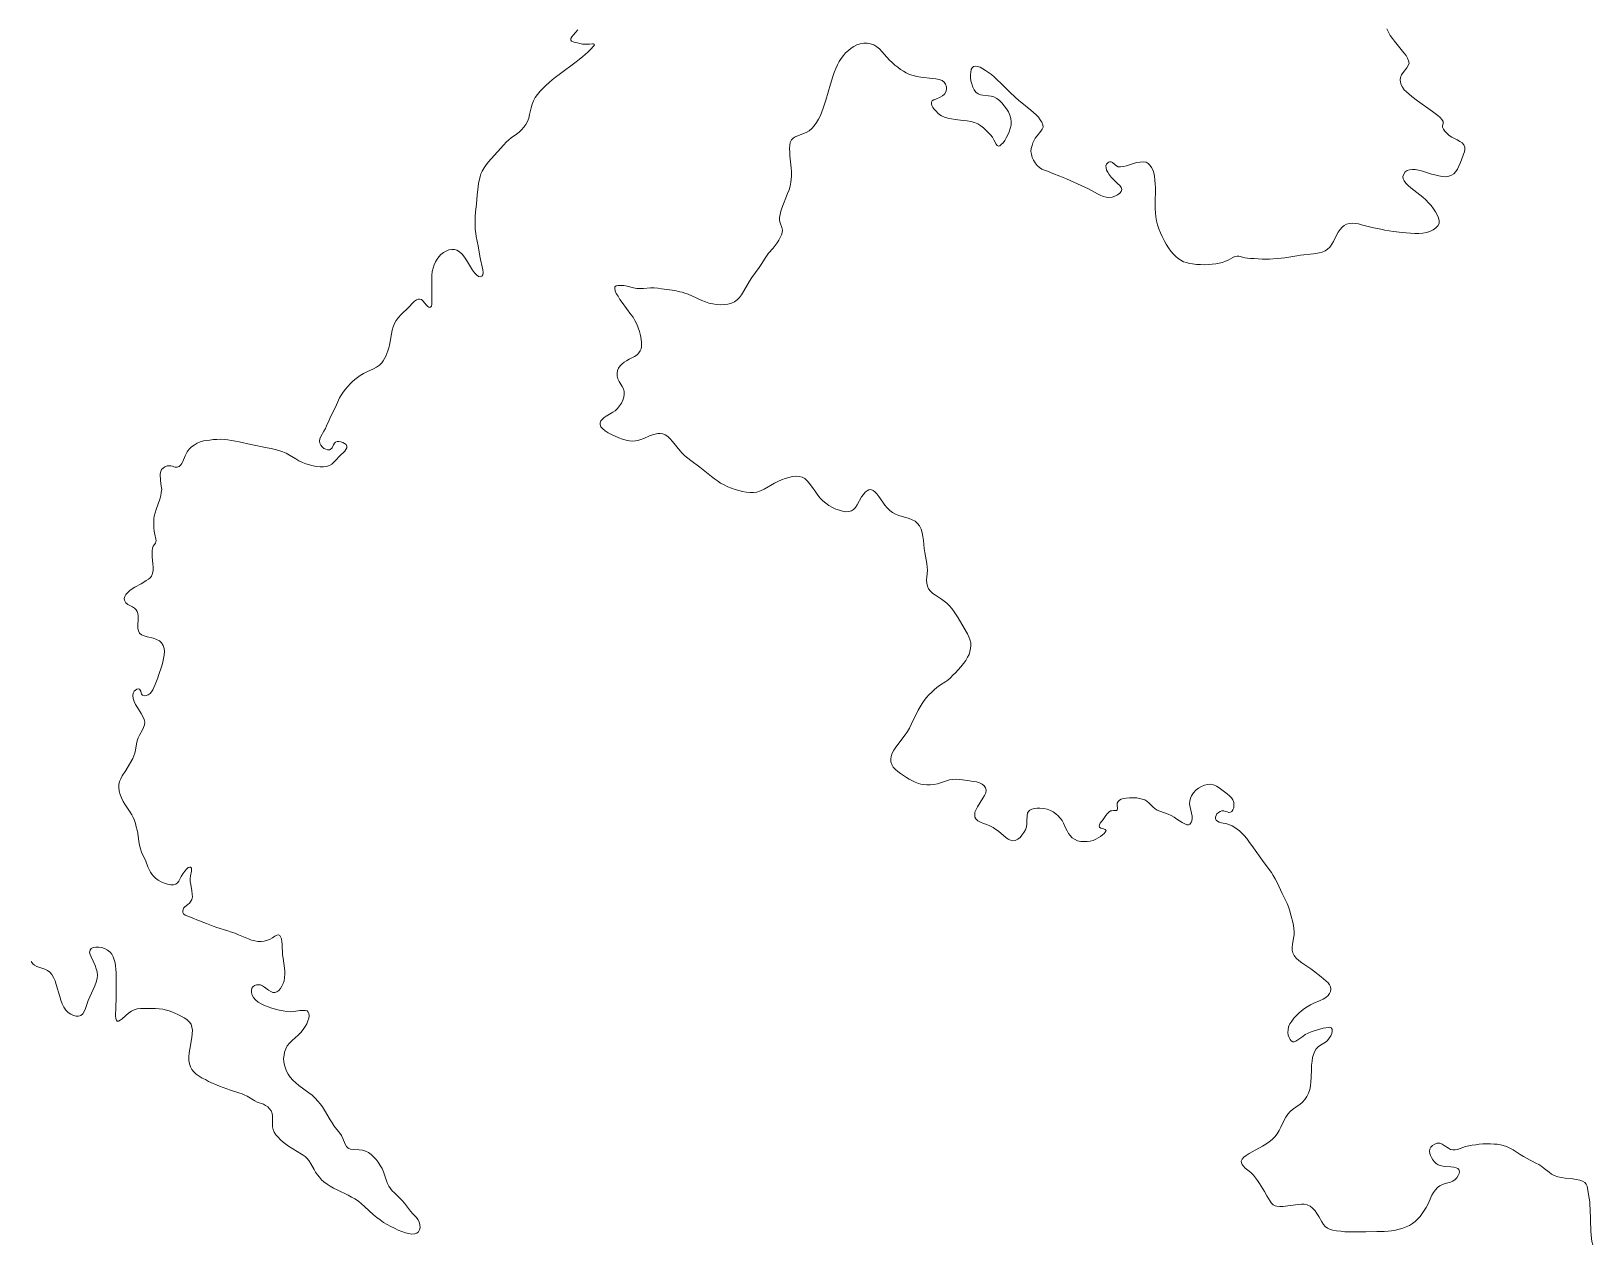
# Model space of a CAD drawing. Header units: metres. Extents: x 793723 to 812165, y 297650 to 314276.
# Drawn here: x 805301 to 806204, y 301695 to 302394 of the extents above; entities that cross this region are included whole.
import ezdxf

# ---------------------------------------------------------------- set-up
doc = ezdxf.new("R2010")
doc.units = ezdxf.units.M

msp = doc.modelspace()

# ---------------------------------------------------------------- linework, layer by layer
at = {"linetype": 'Continuous', "lineweight": 13}
for points in [[(805591.66, 302354.24), (805592.66, 302356.12), (805593.99, 302358.01), (805595.43, 302359.78), (805597.1, 302361.44), (805598.87, 302363.11), (805600.65, 302364.77), (805602.54, 302366.44), (805604.43, 302367.99), (805606.43, 302369.43), (805616.31, 302376.87), (805618.2, 302378.31), (805620.09, 302379.76), (805621.76, 302381.2), (805623.09, 302382.31), (805625.2, 302384.53), (805625.98, 302385.41), (805626.53, 302386.08), (805626.86, 302386.63), (805626.75, 302387.07), (805626.42, 302387.29), (805625.86, 302387.29), (805623.97, 302387.07), (805622.74, 302386.95), (805621.41, 302386.95), (805619.96, 302387.06), (805618.52, 302387.39), (805617.07, 302387.72), (805615.73, 302388.04), (805614.62, 302388.37), (805613.73, 302388.81), (805613.28, 302389.37), (805613.28, 302390.25), (805613.83, 302391.36), (805614.83, 302392.47), (805616.05, 302393.8), (805617.38, 302395.24)], [(806085.2, 302395.87), (806086.09, 302393.99), (806087.21, 302392.11), (806088.44, 302390.34), (806089.66, 302388.69), (806095.13, 302382.06), (806096.36, 302380.4), (806097.25, 302378.97), (806097.81, 302377.42), (806098.04, 302376.09), (806097.6, 302374.65), (806096.71, 302373.32), (806094.6, 302370.66), (806093.6, 302369.33), (806093.05, 302367.78), (806092.83, 302366.45), (806093.06, 302365.01), (806093.51, 302363.58), (806094.29, 302362.14), (806095.29, 302360.7), (806096.63, 302359.38), (806098.08, 302358.05), (806099.64, 302356.73), (806102.99, 302354.19), (806111.57, 302348.13), (806113.24, 302346.91), (806114.8, 302345.7), (806116.03, 302344.59), (806117.03, 302343.49), (806117.7, 302342.38), (806117.81, 302341.83), (806117.7, 302341.17)], [(805823.23, 302354.77), (805824.34, 302355.32), (805826.9, 302356.44), (805828.23, 302357.21), (805829.34, 302358.21), (805830.12, 302359.43), (805830.45, 302360.87), (805830.45, 302362.42), (805830, 302363.86), (805829.22, 302365.07), (805827.99, 302365.96), (805826.32, 302366.51), (805824.43, 302366.94), (805822.42, 302367.27), (805815.74, 302368.03), (805813.41, 302368.36), (805811.29, 302368.91), (805809.06, 302369.56), (805807.28, 302370.45), (805805.61, 302371.33), (805803.94, 302372.43), (805802.38, 302373.64), (805800.71, 302374.97), (805799.03, 302376.4), (805797.58, 302377.84), (805796.02, 302379.49), (805793.23, 302382.81), (805791.78, 302384.35), (805790.22, 302385.57), (805788.55, 302386.56), (805786.66, 302387.22), (805784.65, 302387.55), (805782.65, 302387.54), (805780.54, 302387.2), (805778.65, 302386.65), (805776.87, 302385.76), (805775.31, 302384.76), (805773.76, 302383.43)], [(805773.76, 302383.43), (805772.2, 302381.98), (805770.87, 302380.43), (805769.65, 302378.77), (805768.43, 302377), (805767.43, 302375), (805766.44, 302372.9), (805765.55, 302370.68), (805764.89, 302368.36), (805763.45, 302363.82), (805760.8, 302354.63), (805760.03, 302352.3), (805759.26, 302350.08), (805758.48, 302347.87), (805757.6, 302345.77), (805756.49, 302343.66), (805755.38, 302341.78), (805754.05, 302339.89), (805752.61, 302338.34), (805751.05, 302337.01), (805749.38, 302336.01), (805747.83, 302335.34), (805744.49, 302334.12), (805743.05, 302333.45), (805741.83, 302332.67), (805740.83, 302331.67), (805740.16, 302330.23), (805739.83, 302328.57), (805739.72, 302326.69), (805739.84, 302324.59), (805739.96, 302322.38), (805740.75, 302315.52), (805740.87, 302313.19), (805740.87, 302310.76), (805740.77, 302308.99), (805740.55, 302307.22), (805740.11, 302305), (805739.45, 302302.79)], [(805861.71, 302364.59), (805860.04, 302366.25), (805858.25, 302367.91), (805856.47, 302369.45), (805854.8, 302370.67), (805853.13, 302371.88), (805851.57, 302372.76), (805850.01, 302373.64), (805848.56, 302374.08), (805847.22, 302374.3), (805846.22, 302374.08), (805845.44, 302373.41), (805844.89, 302372.3), (805844.56, 302370.86), (805844.45, 302369.31), (805844.46, 302367.54), (805844.68, 302365.77), (805845.13, 302364), (805845.69, 302362.23), (805846.59, 302360.58), (805847.59, 302359.25), (805848.82, 302358.26), (805850.15, 302357.71), (805851.6, 302357.49), (805854.83, 302357.16), (805856.39, 302356.95), (805857.95, 302356.51), (805859.62, 302355.63), (805861.18, 302354.52), (805862.63, 302353.09), (805863.97, 302351.43), (805865.19, 302349.66), (805866.31, 302347.9), (805867.09, 302345.91), (805867.77, 302344.03), (805867.99, 302342.03), (805867.89, 302340.15), (805867.45, 302338.27)], [(805917.83, 302300.43), (805912.71, 302303.29), (805910.59, 302304.4), (805908.36, 302305.39), (805899.89, 302309.13), (805896, 302310.78), (805892.1, 302312.32), (805888.87, 302313.53), (805887.31, 302314.19), (805885.75, 302314.85), (805884.41, 302315.73), (805882.96, 302316.95), (805881.74, 302318.38), (805880.84, 302319.93), (805880.06, 302321.59), (805879.61, 302323.36), (805879.38, 302325.02), (805879.6, 302326.79), (805880.04, 302328.45), (805880.48, 302329.89), (805881.15, 302331.44), (805881.81, 302332.77), (805882.92, 302334.1), (805885.03, 302336.65), (805885.92, 302337.87), (805886.36, 302339.09), (805886.25, 302340.42), (805885.69, 302341.85), (805884.79, 302343.29), (805883.68, 302344.73), (805882.34, 302346.16), (805880.89, 302347.6), (805879.22, 302348.92), (805874.09, 302353.11), (805872.31, 302354.55), (805870.52, 302356.2), (805866.95, 302359.52), (805861.71, 302364.59)], [(805562.06, 302258.34), (805561.05, 302262.54), (805560.71, 302264.42), (805559.69, 302270.39), (805558.57, 302275.81), (805558.23, 302277.58), (805558, 302280.02), (805557.89, 302282.45), (805557.88, 302284.89), (805557.99, 302287.32), (805558.2, 302289.87), (805558.64, 302294.74), (805559.07, 302299.72), (805559.73, 302304.59), (805559.95, 302306.69), (805560.39, 302308.8), (805560.83, 302310.46), (805561.27, 302312.01), (805561.93, 302313.56), (805563.04, 302315.44), (805564.26, 302317.21), (805565.7, 302318.99), (805567.15, 302320.76), (805574.47, 302328.86), (805575.92, 302330.3), (805577.36, 302331.74), (805578.8, 302332.96), (805581.91, 302335.07), (805583.36, 302336.18), (805584.8, 302337.51), (805586.13, 302338.95), (805587.24, 302340.62), (805588.13, 302342.39), (805588.9, 302344.27), (805589.34, 302346.27), (805590.34, 302350.25), (805590.89, 302352.24), (805591.66, 302354.24)], [(805867.45, 302338.27), (805866.78, 302336.39), (805866.01, 302334.62), (805865.12, 302332.95), (805864.23, 302331.4), (805863.24, 302330.07), (805862.24, 302328.96), (805861.35, 302328.3), (805860.57, 302328.07), (805859.9, 302328.51), (805859.34, 302329.29), (805858, 302331.72), (805857.11, 302333.16), (805855.99, 302334.59), (805854.54, 302336.03), (805853.2, 302337.35), (805851.87, 302338.68), (805850.31, 302339.89), (805848.63, 302340.88), (805846.74, 302341.65), (805844.62, 302342.31), (805842.4, 302342.64), (805840.17, 302342.97), (805835.61, 302343.51), (805833.49, 302343.84), (805831.38, 302344.27), (805829.37, 302344.82), (805827.7, 302345.59), (805826.59, 302346.26), (805825.59, 302347.14), (805824.47, 302348.24), (805823.47, 302349.35), (805822.68, 302350.45), (805822.01, 302351.56), (805821.79, 302352.55), (805821.79, 302353.55), (805822.34, 302354.21), (805823.23, 302354.77)], [(806117.7, 302341.17), (806117.49, 302339.73), (806117.49, 302338.95), (806117.93, 302337.96), (806118.83, 302336.74), (806119.94, 302335.53), (806121.28, 302334.31), (806122.84, 302333.21), (806124.4, 302332.44), (806125.96, 302331.67), (806127.41, 302330.79), (806128.75, 302329.91), (806129.75, 302328.8), (806130.31, 302327.47), (806130.31, 302326.15), (806130.09, 302324.82), (806129.65, 302323.38), (806128.44, 302320.06), (806127.66, 302318.28), (806126.89, 302316.51), (806126, 302314.85), (806125.11, 302313.41), (806124, 302312.08), (806122.67, 302311.19), (806121, 302310.63), (806119.22, 302310.41), (806117.22, 302310.51), (806115.21, 302310.84), (806112.99, 302311.39), (806111.1, 302311.94), (806105.3, 302313.81), (806103.52, 302314.24), (806101.63, 302314.57), (806099.96, 302314.57), (806098.4, 302314.45), (806096.96, 302314.01), (806095.74, 302313.12), (806094.96, 302311.9)], [(805945.94, 302318.75), (805944.38, 302318.97), (805942.49, 302318.86), (805940.6, 302318.52), (805938.6, 302317.96), (805934.71, 302316.73), (805932.93, 302316.29), (805931.26, 302316.06), (805929.81, 302316.17), (805928.81, 302316.61), (805928.03, 302317.27), (805926.58, 302318.6), (805925.8, 302318.93), (805925.02, 302319.04), (805924.24, 302318.81), (805923.58, 302318.26), (805923.02, 302317.59), (805922.69, 302316.71), (805922.8, 302315.6), (805923.14, 302314.27), (805923.81, 302312.95), (805924.7, 302311.62), (805925.82, 302310.19), (805927.05, 302308.86), (805929.61, 302306.32), (805930.73, 302305.22), (805931.51, 302304.11), (805931.85, 302303.01), (805931.51, 302301.9), (805930.74, 302300.79), (805929.52, 302299.9), (805927.96, 302299.12), (805926.29, 302298.57), (805924.4, 302298.45), (805922.84, 302298.56), (805921.17, 302299), (805919.5, 302299.66), (805917.83, 302300.43)], [(805988.25, 302260.42), (805986.25, 302260.08), (805984.13, 302259.86), (805982.02, 302259.63), (805979.91, 302259.52), (805977.46, 302259.62), (805975.12, 302259.73), (805972.78, 302259.94), (805971, 302260.27), (805969.33, 302260.71), (805967.66, 302261.26), (805966.1, 302262.14), (805964.54, 302263.13), (805963.09, 302264.24), (805961.75, 302265.56), (805960.3, 302267.33), (805958.85, 302269.32), (805957.62, 302271.31), (805956.39, 302273.52), (805955.28, 302275.73), (805954.27, 302277.94), (805953.37, 302280.26), (805952.59, 302282.58), (805952.03, 302284.9), (805951.58, 302287.23), (805951.35, 302289.55), (805951.23, 302291.98), (805951.23, 302294.31), (805951.32, 302303.94), (805951.2, 302306.26), (805951.08, 302308.47), (805950.86, 302310.69), (805950.41, 302312.68), (805949.85, 302314.34), (805949.06, 302315.77), (805948.17, 302316.99), (805947.17, 302317.98), (805945.94, 302318.75)], [(806094.96, 302311.9), (806094.52, 302310.57), (806094.63, 302309.24), (806095.19, 302307.92), (806096.2, 302306.59), (806097.53, 302305.27), (806099.1, 302303.94), (806104.22, 302299.97), (806106.01, 302298.54), (806107.68, 302296.99), (806109.35, 302295.33), (806110.8, 302293.68), (806112.14, 302291.91), (806113.37, 302290.14), (806114.38, 302288.37), (806115.05, 302286.61), (806115.39, 302284.95), (806115.39, 302283.4), (806114.72, 302281.96), (806113.5, 302280.74), (806112.06, 302279.63), (806110.17, 302278.74), (806108.17, 302278.07), (806106.05, 302277.73), (806103.72, 302277.62), (806101.38, 302277.61), (806098.93, 302277.72), (806096.48, 302277.93), (806094.04, 302278.15), (806089.03, 302278.8), (806084.13, 302279.56), (806081.68, 302280), (806076.78, 302280.98), (806074.44, 302281.64), (806070.55, 302282.63), (806068.76, 302283.07), (806066.87, 302283.4), (806065.2, 302283.5)], [(805739.45, 302302.79), (805738.67, 302300.68), (805735.35, 302292.26), (805734.69, 302290.38), (805734.25, 302288.5), (805733.92, 302286.73), (805733.92, 302285.07), (805734.26, 302283.63), (805735.38, 302280.98), (805735.6, 302279.54), (805735.5, 302278.21), (805735.05, 302276.88), (805734.39, 302275.33), (805733.61, 302273.67), (805732.62, 302272.12), (805731.51, 302270.57), (805730.29, 302269.01), (805727.62, 302266.13), (805726.4, 302264.47), (805725.63, 302263.36), (805723.41, 302259.7), (805722.19, 302257.82), (805717.97, 302252.06), (805716.64, 302250.06), (805713.21, 302244.08), (805711.99, 302242.19), (805710.77, 302240.64), (805709.43, 302239.2), (805707.88, 302238.09), (805706.1, 302237.2), (805704.1, 302236.64), (805701.99, 302236.42), (805699.76, 302236.3), (805697.53, 302236.52), (805695.31, 302236.84), (805693.08, 302237.28), (805691.08, 302238.05), (805689.07, 302238.82)], [(806065.2, 302283.5), (806063.53, 302283.39), (806061.98, 302282.94), (806060.53, 302282.16), (806059.31, 302281.17), (806058.2, 302279.95), (806057.09, 302278.39), (806056.09, 302276.62), (806054.32, 302272.97), (806053.32, 302271.3), (806052.33, 302269.75), (806050.99, 302268.42), (806049.55, 302267.53), (806047.88, 302266.86), (806045.99, 302266.31), (806044.1, 302265.97), (806042.76, 302265.75), (806035.2, 302264.95), (806033.09, 302264.73), (806026.19, 302263.5), (806024.08, 302263.27), (806021.85, 302263.04), (806017.4, 302262.81), (806013.06, 302262.8), (806010.72, 302262.91), (806008.39, 302263.01), (806006.27, 302263.12), (806004.6, 302263.34), (806003.15, 302263.55), (806001.82, 302263.88), (805999.59, 302264.43), (805998.59, 302264.54), (805997.37, 302264.31), (805996.14, 302263.76), (805993.48, 302262.2), (805991.92, 302261.54), (805990.14, 302260.87), (805988.25, 302260.42)], [(805530.51, 302235.36), (805531.07, 302234.92), (805531.62, 302234.81), (805532.18, 302234.92), (805532.62, 302235.59), (805532.84, 302236.69), (805532.95, 302238.24), (805532.95, 302240.01), (805532.81, 302248.64), (805532.81, 302250.97), (805532.92, 302253.18), (805533.13, 302255.51), (805533.57, 302257.61), (805534.24, 302259.49), (805534.9, 302261.15), (805535.9, 302262.7), (805536.9, 302264.15), (805538.12, 302265.48), (805539.56, 302266.48), (805541.12, 302267.36), (805542.67, 302268.03), (805544.34, 302268.37), (805545.9, 302268.37), (805547.35, 302267.93), (805548.91, 302267.05), (805550.36, 302265.62), (805551.7, 302263.96), (805552.93, 302262.08), (805556.39, 302256.44), (805557.5, 302254.79), (805558.62, 302253.57), (805559.85, 302252.69), (805560.85, 302252.58), (805561.85, 302252.92), (805562.4, 302253.69), (805562.62, 302255.02), (805562.4, 302256.57), (805562.06, 302258.34)], [(805482.88, 302187.56), (805484.21, 302189.11), (805485.54, 302190.55), (805486.88, 302191.88), (805488.32, 302193.1), (805489.87, 302194.32), (805491.43, 302195.43), (805493.32, 302196.54), (805495.32, 302197.54), (805499.1, 302199.32), (805500.88, 302200.32), (805502.54, 302201.43), (805503.88, 302202.76), (805504.76, 302203.87), (805505.54, 302205.2), (805506.2, 302206.64), (805506.87, 302208.19), (805507.42, 302209.74), (805507.97, 302211.41), (805508.41, 302213.07), (805508.86, 302215.17), (805509.51, 302219.49), (805509.95, 302221.59), (805510.5, 302223.69), (805511.28, 302225.58), (805512.28, 302227.35), (805513.61, 302229.01), (805514.94, 302230.57), (805519.49, 302235), (805521.82, 302237.44), (805522.93, 302238.44), (805524.05, 302239.22), (805524.93, 302239.55), (805525.71, 302239.66), (805526.83, 302239.33), (805527.83, 302238.45), (805529.62, 302236.24), (805530.51, 302235.36)], [(805689.07, 302238.82), (805683.17, 302241.57), (805681.16, 302242.45), (805679.16, 302243.11), (805677.71, 302243.55), (805676.26, 302243.88), (805673.37, 302244.54), (805665.69, 302245.63), (805663.57, 302245.96), (805661.46, 302246.06), (805659.34, 302246.06), (805655.34, 302245.83), (805653.45, 302245.71), (805651.44, 302245.82), (805649.55, 302246.14), (805645.77, 302247.02), (805643.87, 302247.46), (805642.2, 302247.57), (805640.65, 302247.56), (805639.53, 302247.23), (805638.76, 302246.67), (805638.65, 302245.68), (805638.87, 302244.35), (805639.54, 302242.91), (805640.55, 302241.25), (805641.67, 302239.49), (805642.89, 302237.61), (805648.03, 302230.76), (805649.26, 302229.1), (805650.37, 302227.33), (805651.38, 302225.23), (805652.27, 302223.02), (805653.06, 302220.81), (805653.62, 302218.6), (805653.96, 302216.39), (805654.19, 302214.28), (805654.08, 302212.29), (805653.86, 302210.96)], [(805653.86, 302210.96), (805653.42, 302209.64), (805652.64, 302208.53), (805651.53, 302207.42), (805650.09, 302206.42), (805646.98, 302204.86), (805645.53, 302203.97), (805644.09, 302203.08), (805642.75, 302202.09), (805641.75, 302200.98), (805640.87, 302199.76), (805640.31, 302198.32), (805639.98, 302196.66), (805640.1, 302195.11), (805640.44, 302193.56), (805641.22, 302192.01), (805642.89, 302189.14), (805643.68, 302187.7), (805644.12, 302186.26), (805644.13, 302184.6), (805643.91, 302182.94), (805643.25, 302181.17), (805642.47, 302179.51), (805641.47, 302177.85), (805640.25, 302176.41), (805638.81, 302175.08), (805637.48, 302174.19), (805633.7, 302171.97), (805632.59, 302171.19), (805631.59, 302170.3), (805630.7, 302169.19), (805630.26, 302168.08), (805630.15, 302167.09), (805630.6, 302165.76), (805631.71, 302164.66), (805633.16, 302163.44), (805634.83, 302162.34), (805636.84, 302161.35)], [(805476.19, 302145.27), (805477.3, 302146.49), (805479.52, 302148.82), (805482.52, 302151.7), (805483.18, 302152.59), (805483.62, 302153.58), (805483.73, 302154.58), (805483.29, 302155.47), (805482.39, 302156.13), (805481.39, 302156.68), (805480.28, 302157.01), (805479.05, 302157.23), (805478.05, 302157.22), (805477.16, 302156.89), (805476.5, 302156.33), (805476.05, 302155.45), (805475.17, 302153.68), (805474.61, 302153.01), (805473.61, 302152.46), (805472.5, 302152.45), (805471.5, 302152.78), (805470.38, 302153.33), (805469.49, 302154.22), (805468.6, 302155.21), (805468.04, 302156.32), (805467.81, 302157.53), (805468.14, 302158.86), (805468.7, 302160.19), (805470.36, 302163.18), (805471.36, 302164.84), (805472.02, 302166.39), (805473.46, 302169.61), (805474.24, 302171.49), (805477.12, 302177.14), (805479.55, 302182.46), (805480.44, 302184.12), (805481.55, 302185.89), (805482.88, 302187.56)], [(805391.38, 302151.27), (805392.49, 302152.82), (805393.82, 302154.15), (805395.38, 302155.26), (805397.16, 302156.26), (805398.93, 302157.15), (805400.71, 302157.6), (805402.49, 302157.94), (805404.38, 302158.16), (805406.39, 302158.39), (805408.5, 302158.5), (805410.61, 302158.62), (805412.73, 302158.51), (805414.96, 302158.3), (805417.07, 302157.97), (805419.3, 302157.53), (805421.52, 302157.09), (805428.2, 302155.56), (805437.67, 302153.7), (805440, 302153.26), (805442.23, 302152.72), (805444.46, 302152.06), (805446.69, 302151.4), (805448.69, 302150.52), (805450.58, 302149.41), (805454.26, 302147.21), (805456.04, 302146.11), (805458.05, 302145.23), (805460.05, 302144.46), (805462.06, 302143.8), (805464.17, 302143.25), (805466.18, 302142.92), (805468.29, 302142.7), (805470.18, 302142.71), (805471.96, 302142.93), (805473.63, 302143.38), (805474.97, 302144.27), (805476.19, 302145.27)], [(805636.84, 302161.35), (805638.84, 302160.36), (805641.07, 302159.48), (805643.19, 302158.6), (805645.19, 302158.05), (805647.19, 302157.72), (805649.09, 302157.5), (805650.64, 302157.62), (805652.09, 302157.84), (805653.76, 302158.4), (805655.43, 302159.07), (805658.76, 302160.51), (805660.43, 302161.18), (805661.99, 302161.63), (805663.54, 302161.85), (805664.99, 302161.86), (805666.44, 302161.64), (805667.77, 302161.09), (805669.33, 302160.1), (805670.78, 302158.77), (805672.12, 302157.22), (805676.25, 302152.14), (805677.7, 302150.49), (805679.26, 302149.05), (805680.93, 302147.62), (805682.72, 302146.29), (805687.96, 302142.43), (805694.65, 302137.03), (805696.32, 302135.7), (805698.1, 302134.49), (805699.88, 302133.27), (805701.89, 302132.17), (805704.01, 302131.18), (805706.12, 302130.3), (805708.24, 302129.64), (805710.47, 302128.98), (805712.58, 302128.43), (805714.7, 302128)], [(805373.36, 302099.99), (805373.25, 302100.88), (805372.68, 302103.53), (805372.35, 302105.41), (805372.12, 302107.41), (805372, 302109.07), (805372, 302110.73), (805372.11, 302112.5), (805372.33, 302114.16), (805372.77, 302116.04), (805373.43, 302118.03), (805375.53, 302123.9), (805376.08, 302125.89), (805376.41, 302127.78), (805376.63, 302129.55), (805376.4, 302131.43), (805375.84, 302134.86), (805375.84, 302135.96), (805375.72, 302137.18), (805375.83, 302138.62), (805376.16, 302139.95), (805376.6, 302141.06), (805377.49, 302141.94), (805378.49, 302142.72), (805379.71, 302143.17), (805380.83, 302143.28), (805381.83, 302143.28), (805382.83, 302142.95), (805383.61, 302142.62), (805384.5, 302142.4), (805385.61, 302142.41), (805386.73, 302142.85), (805387.73, 302143.74), (805388.28, 302144.62), (805388.83, 302145.73), (805390.16, 302149.06), (805390.72, 302150.16), (805391.38, 302151.27)], [(805714.7, 302128), (805716.92, 302127.78), (805718.93, 302127.79), (805720.93, 302128.01), (805723.04, 302128.68), (805725.04, 302129.68), (805731.04, 302133.24), (805733.04, 302134.24), (805735.16, 302135.13), (805737.27, 302135.91), (805739.38, 302136.57), (805741.38, 302137.02), (805743.39, 302137.25), (805745.28, 302137.14), (805747.06, 302136.7), (805748.51, 302135.82), (805749.96, 302134.61), (805751.18, 302133.17), (805752.41, 302131.51), (805754.87, 302127.98), (805756.21, 302126.21), (805757.55, 302124.55), (805759, 302123.01), (805760.78, 302121.57), (805762.56, 302120.25), (805764.57, 302119.15), (805766.57, 302118.27), (805768.58, 302117.5), (805770.47, 302116.95), (805772.37, 302116.62), (805774.03, 302116.73), (805775.59, 302117.18), (805776.81, 302118.07), (805777.92, 302119.18), (805778.81, 302120.62), (805781.47, 302125.27), (805782.47, 302126.71), (805783.47, 302127.93)], [(805783.47, 302127.93), (805784.58, 302128.82), (805785.69, 302129.38), (805786.8, 302129.49), (805788.03, 302129.05), (805789.14, 302128.17), (805790.26, 302126.95), (805791.37, 302125.41), (805793.72, 302122.2), (805794.95, 302120.55), (805796.28, 302118.89), (805797.73, 302117.45), (805799.3, 302116.24), (805801.08, 302115.25), (805802.97, 302114.59), (805808.87, 302112.83), (805810.77, 302112.06), (805812.44, 302111.18), (805813.78, 302109.96), (805815, 302108.53), (805815.9, 302106.65), (805816.46, 302104.55), (805816.91, 302102.45), (805817.25, 302100.12), (805817.7, 302095.48), (805818.04, 302093.04), (805819.17, 302086.74), (805819.4, 302084.75), (805819.51, 302082.87), (805819.41, 302080.87), (805819.08, 302078.99), (805818.97, 302077.11), (805819.09, 302075.34), (805819.53, 302073.57), (805820.21, 302072.02), (805821.32, 302070.7), (805822.66, 302069.48), (805824.22, 302068.38)], [(805362.9, 302049.18), (805362.9, 302050.95), (805363, 302054.49), (805363, 302056.26), (805362.77, 302057.92), (805362.44, 302059.02), (805361.88, 302059.91), (805360.87, 302060.9), (805359.65, 302061.67), (805357.09, 302063.11), (805355.97, 302063.99), (805355.41, 302064.76), (805355.08, 302065.54), (805354.96, 302066.53), (805355.29, 302067.64), (805355.96, 302068.86), (805356.96, 302069.97), (805358.18, 302071.08), (805359.62, 302072.19), (805361.07, 302073.08), (805364.85, 302075.08), (805366.29, 302075.96), (805367.74, 302076.85), (805368.96, 302077.63), (805369.96, 302078.52), (805370.74, 302079.52), (805371.4, 302080.96), (805371.62, 302082.73), (805371.61, 302084.61), (805371.5, 302086.6), (805371.16, 302090.58), (805371.04, 302092.46), (805371.04, 302094.12), (805371.25, 302095.56), (805371.7, 302096.78), (805373.03, 302098.55), (805373.25, 302099.22), (805373.36, 302099.99)], [(805824.22, 302068.38), (805827.56, 302066.17), (805829.24, 302065.07), (805830.8, 302063.75), (805832.25, 302062.2), (805833.7, 302060.66), (805834.92, 302058.89), (805836.15, 302057.12), (805837.27, 302055.35), (805839.5, 302051.59), (805842.63, 302046.18), (805843.41, 302044.41), (805844.09, 302042.75), (805844.54, 302040.98), (805844.65, 302039.32), (805844.43, 302037.55), (805844.1, 302035.89), (805843.55, 302034.23), (805842.77, 302032.57), (805841.67, 302030.68), (805840.33, 302028.91), (805838.89, 302027.03), (805837.34, 302025.36), (805835.67, 302023.59), (805834.23, 302022.15), (805832.79, 302020.7), (805831.23, 302019.37), (805830.12, 302018.6), (805826.45, 302016.15), (805824.9, 302015.04), (805823.34, 302013.71), (805821.79, 302012.27), (805820.35, 302010.83), (805818.9, 302009.28), (805817.57, 302007.61), (805816.46, 302005.84), (805815.24, 302003.95), (805814.13, 302001.96)], [(805360.65, 302012.88), (805361.43, 302013.54), (805362.32, 302014.1), (805363.21, 302014.21), (805363.87, 302014.1), (805364.21, 302013.55), (805364.54, 302012.88), (805364.77, 302012), (805364.99, 302011.23), (805365.55, 302010.67), (805366.44, 302010.34), (805367.55, 302010.35), (805368.78, 302010.79), (805369.89, 302011.57), (805370.78, 302012.57), (805371.44, 302013.79), (805372.11, 302015.11), (805372.88, 302016.89), (805373.66, 302018.66), (805374.32, 302020.65), (805374.76, 302021.98), (805376.64, 302027.63), (805377.19, 302029.73), (805377.63, 302031.84), (805378.07, 302033.83), (805378.18, 302035.82), (805378.06, 302037.59), (805377.5, 302039.36), (805376.5, 302040.8), (805375.27, 302042.01), (805373.71, 302042.89), (805371.93, 302043.55), (805368.14, 302044.43), (805366.47, 302044.98), (805364.92, 302045.53), (805363.8, 302046.52), (805363.24, 302047.74), (805362.9, 302049.18)], [(805360.93, 301938.18), (805360.15, 301939.95), (805359.37, 301941.5), (805358.47, 301942.93), (805355.35, 301947.57), (805354.34, 301949.23), (805353.33, 301951.22), (805352.55, 301953.21), (805351.99, 301955.2), (805351.76, 301957.19), (805351.87, 301959.07), (805352.31, 301960.74), (805352.98, 301962.29), (805353.86, 301963.95), (805355.97, 301967.16), (805358.08, 301970.71), (805359.85, 301974.03), (805360.51, 301975.58), (805361.07, 301977.02), (805361.51, 301978.9), (805362.05, 301982.45), (805362.5, 301984.22), (805363.05, 301985.88), (805363.82, 301987.43), (805365.49, 301990.53), (805366.15, 301991.97), (805366.59, 301993.52), (805366.81, 301994.96), (805366.47, 301996.62), (805365.69, 301998.28), (805364.8, 302000.05), (805362.56, 302003.47), (805361.56, 302005.24), (805360.77, 302007.01), (805360.21, 302008.78), (805359.99, 302010.44), (805360.1, 302011.88), (805360.65, 302012.88)], [(805814.13, 302001.96), (805810.15, 301993.65), (805809.15, 301991.55), (805807.93, 301989.55), (805806.71, 301987.67), (805805.27, 301985.89), (805802.5, 301982.35), (805801.28, 301980.57), (805800.06, 301978.8), (805799.17, 301977.03), (805798.51, 301975.26), (805798.29, 301973.71), (805798.4, 301972.05), (805798.85, 301970.5), (805799.74, 301969.06), (805800.97, 301967.74), (805802.42, 301966.52), (805803.98, 301965.31), (805805.65, 301964.21), (805807.32, 301963.1), (805809, 301962.11), (805810.78, 301961.12), (805812.45, 301960.24), (805814.34, 301959.58), (805815.68, 301959.25), (805817.13, 301958.92), (805819.13, 301958.81), (805821.13, 301958.82), (805823.25, 301958.93), (805825.25, 301959.38), (805827.14, 301959.94), (805830.59, 301961.05), (805832.25, 301961.61), (805833.81, 301961.95), (805835.81, 301962.06), (805837.82, 301961.96), (805839.82, 301961.74), (805843.83, 301961.19)], [(805843.83, 301961.19), (805845.94, 301960.76), (805847.84, 301960.43), (805849.62, 301959.88), (805851.18, 301959.11), (805852.29, 301958.12), (805853.07, 301957.01), (805853.41, 301955.68), (805853.19, 301954.24), (805852.53, 301952.69), (805851.64, 301951.14), (805848.42, 301946.16), (805847.65, 301944.6), (805846.99, 301942.94), (805846.88, 301941.5), (805846.99, 301940.18), (805847.55, 301939.07), (805848.67, 301937.97), (805850.11, 301937.2), (805851.9, 301936.42), (805853.79, 301935.77), (805855.68, 301935), (805857.58, 301934.11), (805859.14, 301933.01), (805860.7, 301931.91), (805864.93, 301928.27), (805866.27, 301927.38), (805867.61, 301926.72), (805868.95, 301926.39), (805870.28, 301926.62), (805871.72, 301927.4), (805873.06, 301928.4), (805874.17, 301929.73), (805875.28, 301931.17), (805876.16, 301932.83), (805876.72, 301934.49), (805877.05, 301936.15), (805877.04, 301937.81)], [(805949.91, 301946.06), (805951.14, 301944.95), (805952.47, 301944.18), (805953.92, 301943.52), (805958.82, 301941.76), (805960.49, 301941.1), (805962.28, 301940.11), (805963.84, 301939), (805966.85, 301937.02), (805968.29, 301936.25), (805969.52, 301935.7), (805970.52, 301935.7), (805971.3, 301936.14), (805971.97, 301936.92), (805972.41, 301938.03), (805972.63, 301939.25), (805972.62, 301940.68), (805972.29, 301942.34), (805971.39, 301945.88), (805971.16, 301947.76), (805971.27, 301949.42), (805971.6, 301951.08), (805972.26, 301952.52), (805973.37, 301954.19), (805974.7, 301955.63), (805976.26, 301956.85), (805977.93, 301957.85), (805979.71, 301958.63), (805981.48, 301959.07), (805983.26, 301959.19), (805984.93, 301958.75), (805986.61, 301957.98), (805988.17, 301956.99), (805991.4, 301954.78), (805992.85, 301953.68), (805994.19, 301952.46), (805995.3, 301951.25), (805996.19, 301950.03)], [(805922.79, 301932.49), (805922.57, 301932.82), (805922.23, 301933.04), (805920.78, 301933.48), (805919.89, 301933.81), (805919.11, 301934.25), (805918.78, 301934.92), (805919, 301935.69), (805919.44, 301936.58), (805921.11, 301938.69), (805922.77, 301941.12), (805923.66, 301942.23), (805924.55, 301943.12), (805925.44, 301943.68), (805926.1, 301943.79), (805927.22, 301943.9), (805928.33, 301943.9), (805928.77, 301944.02), (805929.22, 301944.24), (805929.44, 301944.68), (805929.44, 301945.23), (805929.21, 301947), (805929.21, 301947.56), (805929.32, 301948.22), (805929.76, 301949.11), (805930.65, 301950), (805931.65, 301950.55), (805932.99, 301950.89), (805934.43, 301951.11), (805936.43, 301951.34), (805938.44, 301951.34), (805940.55, 301951.24), (805942.22, 301950.91), (805943.78, 301950.58), (805945.23, 301950.03), (805946.45, 301949.26), (805947.68, 301948.26), (805949.91, 301946.06)], [(805877.04, 301937.81), (805877.15, 301941.02), (805877.37, 301942.35), (805877.92, 301943.46), (805878.81, 301944.23), (805879.92, 301944.79), (805881.37, 301945.12), (805882.92, 301945.35), (805884.59, 301945.35), (805886.6, 301945.14), (805888.71, 301944.7), (805890.72, 301944.04), (805892.28, 301943.16), (805893.72, 301942.05), (805895.17, 301940.84), (805896.29, 301939.51), (805897.41, 301938.08), (805898.3, 301936.64), (805899.53, 301933.55), (805900.31, 301932.11), (805901.09, 301930.67), (805902.1, 301929.46), (805903.21, 301928.24), (805904.55, 301927.36), (805906.22, 301926.48), (805908.23, 301926.04), (805910.23, 301925.93), (805911.9, 301925.94), (805913.68, 301926.16), (805915.35, 301926.61), (805916.9, 301927.28), (805918.35, 301928.06), (805919.57, 301928.94), (805920.79, 301929.83), (805921.68, 301930.72), (805922.35, 301931.39), (805922.68, 301932.05), (805922.79, 301932.49)], [(805996.19, 301950.03), (805996.64, 301948.49), (805996.76, 301946.94), (805996.65, 301945.5), (805996.21, 301944.28), (805995.54, 301943.39), (805994.76, 301942.95), (805993.87, 301942.84), (805992.87, 301943.17), (805991.87, 301943.38), (805990.87, 301943.71), (805989.75, 301943.71), (805988.75, 301943.38), (805987.86, 301942.82), (805986.98, 301941.94), (805986.42, 301941.05), (805986.09, 301940.05), (805986.09, 301939.06), (805986.54, 301938.28), (805987.21, 301937.73), (805988.32, 301937.18), (805989.55, 301936.85), (805992.66, 301936.19), (805994.22, 301935.75), (805995.78, 301935.09), (805997.23, 301934.21), (805998.57, 301933.22), (805999.91, 301932.23), (806001.25, 301931.01), (806002.7, 301929.47), (806004.15, 301927.81), (806005.49, 301926.04), (806008.16, 301922.4), (806013.3, 301914.99), (806017.21, 301909.8), (806018.43, 301908.14), (806019.55, 301906.38), (806020.67, 301904.39)], [(805393.06, 301902.84), (805393.06, 301904.61), (805393.28, 301906.16), (805393.94, 301908.93), (805393.93, 301909.93), (805393.82, 301910.7), (805393.38, 301911.14), (805392.82, 301911.25), (805391.93, 301910.92), (805390.93, 301910.03), (805389.93, 301908.81), (805388.82, 301907.37), (805387.93, 301905.82), (805386.49, 301903.16), (805385.72, 301902.05), (805384.72, 301901.27), (805383.38, 301900.94), (805381.83, 301901.05), (805380.04, 301901.37), (805378.26, 301902.03), (805376.37, 301902.8), (805374.59, 301903.69), (805373.03, 301904.9), (805371.91, 301906), (805370.91, 301907.11), (805370.12, 301908.32), (805369.34, 301909.87), (805368.67, 301911.42), (805367.44, 301914.73), (805364.98, 301919.93), (805364.31, 301921.81), (805363.75, 301923.91), (805363.41, 301926.12), (805362.73, 301930.77), (805362.39, 301932.65), (805361.94, 301934.53), (805361.49, 301936.41), (805360.93, 301938.18)], [(805443.21, 301871.86), (805442.1, 301871.31), (805440.76, 301870.42), (805439.32, 301869.64), (805437.76, 301868.97), (805435.98, 301868.41), (805434.2, 301868.19), (805432.31, 301868.18), (805430.53, 301868.51), (805428.64, 301869.06), (805426.74, 301869.72), (805421.06, 301872.14), (805419.06, 301873.02), (805417.05, 301873.68), (805414.94, 301874.45), (805408.59, 301876.32), (805406.47, 301876.98), (805404.47, 301877.75), (805402.46, 301878.52), (805396.89, 301880.83), (805395.22, 301881.6), (805391.66, 301882.81), (805390.21, 301883.36), (805389.21, 301884.13), (805388.87, 301884.91), (805388.76, 301885.79), (805388.98, 301886.68), (805389.31, 301887.45), (805390.09, 301888.23), (805391.76, 301889.67), (805392.76, 301890.45), (805393.53, 301891.45), (805394.09, 301892.44), (805394.42, 301893.99), (805394.3, 301895.65), (805394.07, 301897.42), (805393.4, 301901.07), (805393.06, 301902.84)], [(806020.67, 301904.39), (806021.79, 301902.29), (806024.69, 301895.99), (806027.49, 301890.13), (806028.27, 301888.25), (806028.83, 301886.48), (806029.84, 301882.94), (806030.85, 301879.29), (806031.19, 301877.52), (806031.42, 301875.75), (806031.53, 301873.98), (806031.54, 301872.1), (806031.21, 301870.22), (806030.66, 301866.56), (806030.44, 301864.9), (806030.44, 301863.24), (806030.78, 301861.7), (806031.56, 301860.04), (806032.79, 301858.6), (806034.24, 301857.28), (806036.02, 301855.95), (806041.26, 301852.31), (806042.71, 301851.21), (806047.17, 301847.79), (806048.62, 301846.58), (806049.96, 301845.47), (806051.19, 301844.26), (806052.08, 301843.15), (806052.64, 301841.94), (806052.86, 301840.61), (806052.64, 301839.28), (806052.09, 301838.06), (806051.2, 301836.95), (806049.87, 301835.84), (806048.42, 301834.96), (806046.65, 301834.07), (806042.98, 301832.51), (806041.09, 301831.62)], [(805434.17, 301832.22), (805432.39, 301833.22), (805430.83, 301834.54), (805429.82, 301835.87), (805429.04, 301837.19), (805428.59, 301838.63), (805428.48, 301839.96), (805428.7, 301841.17), (805429.36, 301842.06), (805430.25, 301842.73), (805431.37, 301843.06), (805432.48, 301843.18), (805433.7, 301843.07), (805434.93, 301842.52), (805436.15, 301841.75), (805438.49, 301839.98), (805439.72, 301839.21), (805440.95, 301838.77), (805442.06, 301838.77), (805443.17, 301839.11), (805444.28, 301839.88), (805445.28, 301840.99), (805446.06, 301842.32), (805446.83, 301843.87), (805447.38, 301845.53), (805447.71, 301847.42), (805447.93, 301849.3), (805447.93, 301851.07), (805447.7, 301852.84), (805446.8, 301858.48), (805446.57, 301860.58), (805446.22, 301866.56), (805446.11, 301868.22), (805445.88, 301869.76), (805445.43, 301870.98), (805444.88, 301871.64), (805444.1, 301871.97), (805443.21, 301871.86)], [(805338.76, 301852.48), (805338.09, 301854.25), (805335.74, 301859.33), (805335.18, 301860.77), (805334.95, 301862.1), (805335.18, 301863.2), (805335.84, 301864.09), (805337.06, 301864.65), (805338.51, 301864.87), (805340.18, 301864.88), (805341.96, 301864.66), (805343.63, 301864.11), (805345.3, 301863.23), (805346.75, 301862.12), (805347.87, 301860.8), (805348.65, 301859.36), (805349.21, 301857.7), (805349.66, 301855.93), (805350, 301854.05), (805350.11, 301852.17), (805350.34, 301850.18), (805350.35, 301846.42), (805350.26, 301836.9), (805350.05, 301828.71), (805349.95, 301826.83), (805349.95, 301825.17), (805350.18, 301823.73), (805350.4, 301822.74), (805350.85, 301822.18), (805351.63, 301822.19), (805352.63, 301822.63), (805353.74, 301823.52), (805357.62, 301826.96), (805359.07, 301827.96), (805360.63, 301828.74), (805362.4, 301829.29), (805364.41, 301829.41), (805366.52, 301829.52)], [(805301.14, 301856.71), (805302.03, 301855.38), (805303.15, 301854.5), (805304.48, 301853.84), (805309.05, 301852.19), (805310.61, 301851.42), (805311.84, 301850.54), (805313.06, 301849.1), (805314.07, 301847.33), (805314.96, 301845.45), (805315.64, 301843.35), (805317.65, 301836.5), (805318.33, 301834.28), (805319.11, 301832.18), (805320.12, 301830.19), (805321.23, 301828.54), (805322.57, 301827.21), (805324.02, 301826.22), (805325.58, 301825.45), (805327.14, 301825.12), (805328.59, 301825.12), (805329.92, 301825.46), (805330.92, 301826.46), (805331.81, 301827.79), (805332.58, 301829.45), (805334.13, 301834.1), (805335.01, 301836.2), (805337.01, 301840.41), (805338, 301842.52), (805338.78, 301844.62), (805339.33, 301846.73), (805339.55, 301848.72), (805339.32, 301850.6), (805338.76, 301852.48)], [(805366.52, 301829.52), (805370.75, 301829.53), (805372.98, 301829.43), (805375.09, 301829.32), (805377.32, 301829.11), (805379.43, 301828.56), (805380.99, 301828.12), (805382.55, 301827.57), (805386, 301826.03), (805387.9, 301825.04), (805389.68, 301824.04), (805391.24, 301823.05), (805392.58, 301821.84), (805393.58, 301820.4), (805394.14, 301818.74), (805394.37, 301816.86), (805394.26, 301814.76), (805394.05, 301812.66), (805392.84, 301806.01), (805392.51, 301803.8), (805392.29, 301801.59), (805392.3, 301799.48), (805392.63, 301797.49), (805393.3, 301795.83), (805394.09, 301794.29), (805395.2, 301792.85), (805396.54, 301791.53), (805398.21, 301790.31), (805400, 301789.21), (805401.89, 301788.33), (805403.78, 301787.34), (805410.02, 301784.58), (805412.14, 301783.7), (805414.25, 301782.93), (805416.37, 301782.16), (805421.83, 301780.52), (805423.16, 301780.08), (805424.39, 301779.53)], [(805452.52, 301788.11), (805450.96, 301789.77), (805449.84, 301791.43), (805448.84, 301793.19), (805448.17, 301794.96), (805447.61, 301796.73), (805447.27, 301798.61), (805447.15, 301800.6), (805447.37, 301802.49), (805447.7, 301804.26), (805448.36, 301806.14), (805449.25, 301807.8), (805450.58, 301809.47), (805452.14, 301811.02), (805455.58, 301814.12), (805457.13, 301815.68), (805458.46, 301817.34), (805459.57, 301819), (805460.57, 301820.66), (805461.24, 301822.33), (805461.79, 301823.88), (805462.01, 301825.32), (805461.78, 301826.53), (805461.34, 301827.42), (805460.67, 301828.08), (805459.55, 301828.41), (805458.11, 301828.41), (805456.55, 301828.29), (805452.99, 301827.73), (805450.99, 301827.61), (805448.98, 301827.72), (805446.87, 301828.05), (805444.64, 301828.49), (805442.53, 301829.03), (805440.41, 301829.69), (805438.18, 301830.35), (805436.07, 301831.23), (805434.17, 301832.22)], [(806041.09, 301831.62), (806039.2, 301830.51), (806037.53, 301829.4), (806035.87, 301828.18), (806034.31, 301826.85), (806032.87, 301825.4), (806031.42, 301823.85), (806030.2, 301822.19), (806029.09, 301820.53), (806028.43, 301818.86), (806028.1, 301817.2), (806027.99, 301815.54), (806028.22, 301814.11), (806028.67, 301812.67), (806029.23, 301811.56), (806029.9, 301810.68), (806030.79, 301810.24), (806031.68, 301810.24), (806032.57, 301810.57), (806033.79, 301811.35), (806036.57, 301813.24), (806038.01, 301814.35), (806039.68, 301815.24), (806041.46, 301816.02), (806043.24, 301816.57), (806045.02, 301817.13), (806048.35, 301818.02), (806049.91, 301818.36), (806051.24, 301818.58), (806052.25, 301818.59), (806053.03, 301818.26), (806053.58, 301817.48), (806053.59, 301816.38), (806053.37, 301815.05), (806052.81, 301813.61), (806051.93, 301812.28), (806050.93, 301810.95), (806049.71, 301809.95)], [(806049.71, 301809.95), (806046.93, 301808.28), (806045.59, 301807.28), (806044.37, 301806.17), (806043.49, 301804.73), (806042.82, 301802.96), (806042.27, 301801.08), (806041.94, 301798.98), (806041.72, 301796.65), (806041.62, 301794.33), (806041.41, 301789.57), (806041.3, 301787.13), (806040.97, 301784.81), (806040.64, 301782.6), (806039.98, 301780.49), (806038.98, 301778.61), (806037.87, 301776.83), (806036.43, 301775.28), (806034.88, 301773.95), (806033.43, 301772.95), (806030.54, 301770.95), (806029.32, 301769.84), (806027.99, 301768.4), (806026.88, 301766.63), (806025.88, 301764.86), (806024, 301760.87), (806022.89, 301758.87), (806021.78, 301756.99), (806020.45, 301755.22), (806018.9, 301753.77), (806017.12, 301752.33), (806015.23, 301751.11), (806013.34, 301749.89), (806007.34, 301746.66), (806005.56, 301745.66), (806003.9, 301744.55), (806002.56, 301743.44), (806001.57, 301742.45)], [(805509.98, 301724.06), (805508.97, 301725.39), (805507.97, 301726.82), (805507.3, 301728.26), (805506.63, 301729.92), (805505.51, 301733.23), (805504.94, 301735), (805504.05, 301736.88), (805502.93, 301738.76), (805501.82, 301740.53), (805500.59, 301742.19), (805499.14, 301743.73), (805497.69, 301745.06), (805496.24, 301746.27), (805494.57, 301747.04), (805492.79, 301747.48), (805490.89, 301747.7), (805487.33, 301747.91), (805485.77, 301748.13), (805484.44, 301748.68), (805483.55, 301749.67), (805482.76, 301751.11), (805481.42, 301754.32), (805480.64, 301755.97), (805479.74, 301757.41), (805476.4, 301761.5), (805475.28, 301763.27), (805474.16, 301765.03), (805470.81, 301770.67), (805469.58, 301772.55), (805468.36, 301774.32), (805466.91, 301775.97), (805465.34, 301777.63), (805463.56, 301779.28), (805461.66, 301780.72), (805455.98, 301785.02), (805454.2, 301786.57), (805452.52, 301788.11)], [(805424.39, 301779.53), (805426.06, 301778.76), (805430.41, 301776), (805431.85, 301775.34), (805433.08, 301774.9), (805434.3, 301774.57), (805435.53, 301774.13), (805436.75, 301773.47), (805437.98, 301772.59), (805438.98, 301771.48), (805439.88, 301770.27), (805440.44, 301768.83), (805440.66, 301767.39), (805440.78, 301765.84), (805440.67, 301762.74), (805440.79, 301761.08), (805441.01, 301759.54), (805441.69, 301757.99), (805442.69, 301756.44), (805443.92, 301755.01), (805445.26, 301753.57), (805446.82, 301752.25), (805448.38, 301751.03), (805450.05, 301749.93), (805455.06, 301746.84), (805457.41, 301745.3), (805458.52, 301744.64), (805459.52, 301743.97), (805460.53, 301742.98), (805461.64, 301741.54), (805462.65, 301740), (805464.77, 301736.35), (805465.66, 301734.91), (805466.78, 301733.37), (805467.9, 301731.93), (805469.12, 301730.5), (805470.46, 301729.28), (805472.24, 301727.96)], [(806126.88, 301736.31), (806126.21, 301736.98), (806125.32, 301737.42), (806123.98, 301737.75), (806122.31, 301737.96), (806118.53, 301738.18), (806116.75, 301738.5), (806114.97, 301739.05), (806113.74, 301739.83), (806112.74, 301740.82), (806111.84, 301741.92), (806111.06, 301743.25), (806110.39, 301744.47), (806110.05, 301745.68), (806109.83, 301746.9), (806110.05, 301748.12), (806110.6, 301749.34), (806111.71, 301750.33), (806112.94, 301751.11), (806114.38, 301751.56), (806115.83, 301751.56), (806117.16, 301751.12), (806118.39, 301750.35), (806120.84, 301748.7), (806122.07, 301748.03), (806123.4, 301747.71), (806124.74, 301747.71), (806126.07, 301748.04), (806130.74, 301749.6), (806132.63, 301750.05), (806134.64, 301750.5), (806136.64, 301750.72), (806138.64, 301750.95), (806140.76, 301751.18), (806142.87, 301751.18), (806145.1, 301751.19), (806147.21, 301751.08), (806148.99, 301750.97)], [(806001.57, 301742.45), (806001.01, 301741.23), (806001.13, 301740.23), (806001.57, 301739.24), (806002.35, 301738.24), (806003.25, 301737.25), (806005.59, 301735.37), (806006.81, 301734.38), (806008.04, 301733.06), (806009.27, 301731.51), (806010.38, 301729.96), (806011.5, 301728.3), (806014.41, 301723.66), (806015.86, 301721.23), (806017.64, 301718.14), (806018.54, 301716.92), (806019.54, 301715.93), (806020.54, 301715.38), (806021.66, 301715.16), (806023.33, 301714.94), (806025.11, 301715.06), (806033.9, 301716.18), (806035.79, 301716.3), (806037.46, 301716.3), (806039.13, 301715.97), (806040.8, 301715.2), (806042.25, 301713.99), (806043.7, 301712.55), (806044.81, 301711.01), (806045.93, 301709.24), (806047.61, 301706.03), (806048.5, 301704.6), (806049.62, 301703.38), (806050.84, 301702.5), (806052.4, 301701.73), (806054.07, 301701.29), (806056.19, 301700.85), (806058.52, 301700.64)], [(806148.99, 301750.97), (806150.88, 301750.65), (806152.55, 301750.32), (806154.33, 301749.77), (806156.34, 301748.78), (806158.35, 301747.67), (806162.25, 301745.14), (806164.25, 301743.81), (806166.03, 301742.93), (806171.38, 301740.07), (806173.16, 301739.19), (806174.84, 301738.08), (806176.29, 301736.98), (806179.07, 301734.77), (806180.52, 301733.78), (806182.08, 301732.9), (806184.09, 301732.13), (806186.2, 301731.69), (806188.32, 301731.37), (806192.77, 301730.93), (806194.77, 301730.61), (806196.78, 301730.28), (806198.45, 301729.73), (806199.78, 301728.96), (806200.57, 301727.96), (806201.01, 301726.75), (806201.35, 301725.42), (806202.25, 301719.89), (806202.59, 301717.68), (806202.71, 301715.79), (806202.82, 301713.69), (806203.19, 301700.75), (806203.3, 301698.64), (806203.53, 301696.54), (806203.87, 301694.66), (806204.32, 301692.89)], [(806058.52, 301700.64), (806060.86, 301700.42), (806064.76, 301700.32), (806066.65, 301700.32), (806072.99, 301700.34), (806079.45, 301700.46), (806083.67, 301700.58), (806085.9, 301700.7), (806087.9, 301700.92), (806090.13, 301701.26), (806092.35, 301701.82), (806094.46, 301702.38), (806096.46, 301703.16), (806098.35, 301704.05), (806100.13, 301705.16), (806101.69, 301706.38), (806103.13, 301707.82), (806104.46, 301709.26), (806105.68, 301710.92), (806106.9, 301712.59), (806108.01, 301714.36), (806109.01, 301716.13), (806109.78, 301717.91), (806111.33, 301721.45), (806112.22, 301723.11), (806113.33, 301724.55), (806114.55, 301725.88), (806115.88, 301726.88), (806117.33, 301727.77), (806118.89, 301728.33), (806122, 301729.11), (806123.44, 301729.67), (806124.67, 301730.56), (806125.78, 301731.66), (806126.55, 301732.88), (806127.11, 301734.1), (806127.22, 301735.32), (806126.88, 301736.31)], [(805472.24, 301727.96), (805474.03, 301726.74), (805476.03, 301725.64), (805478.15, 301724.54), (805484.39, 301721.57), (805486.39, 301720.47), (805488.4, 301719.36), (805490.41, 301718.04), (805492.19, 301716.61), (805493.97, 301715.06), (805499.21, 301710.2), (805501, 301708.66), (805502.89, 301707.22), (805504.9, 301705.79), (805507.02, 301704.58), (805509.13, 301703.48), (805511.25, 301702.37), (805513.48, 301701.38), (805515.6, 301700.5), (805517.6, 301699.84), (805519.6, 301699.29), (805521.38, 301699.08), (805522.94, 301699.19), (805524.17, 301699.53), (805525.17, 301700.3), (805525.83, 301701.41), (805526.05, 301702.85), (805525.94, 301704.4), (805525.6, 301706.06), (805524.82, 301707.5), (805523.92, 301708.6), (805521.8, 301710.81), (805520.58, 301712.24), (805517, 301716.88), (805515.78, 301718.43), (805514.44, 301719.87), (805511.2, 301722.96), (805509.98, 301724.06)]]:
    msp.add_lwpolyline(points, dxfattribs=at)

doc.saveas('drawing.dxf')
